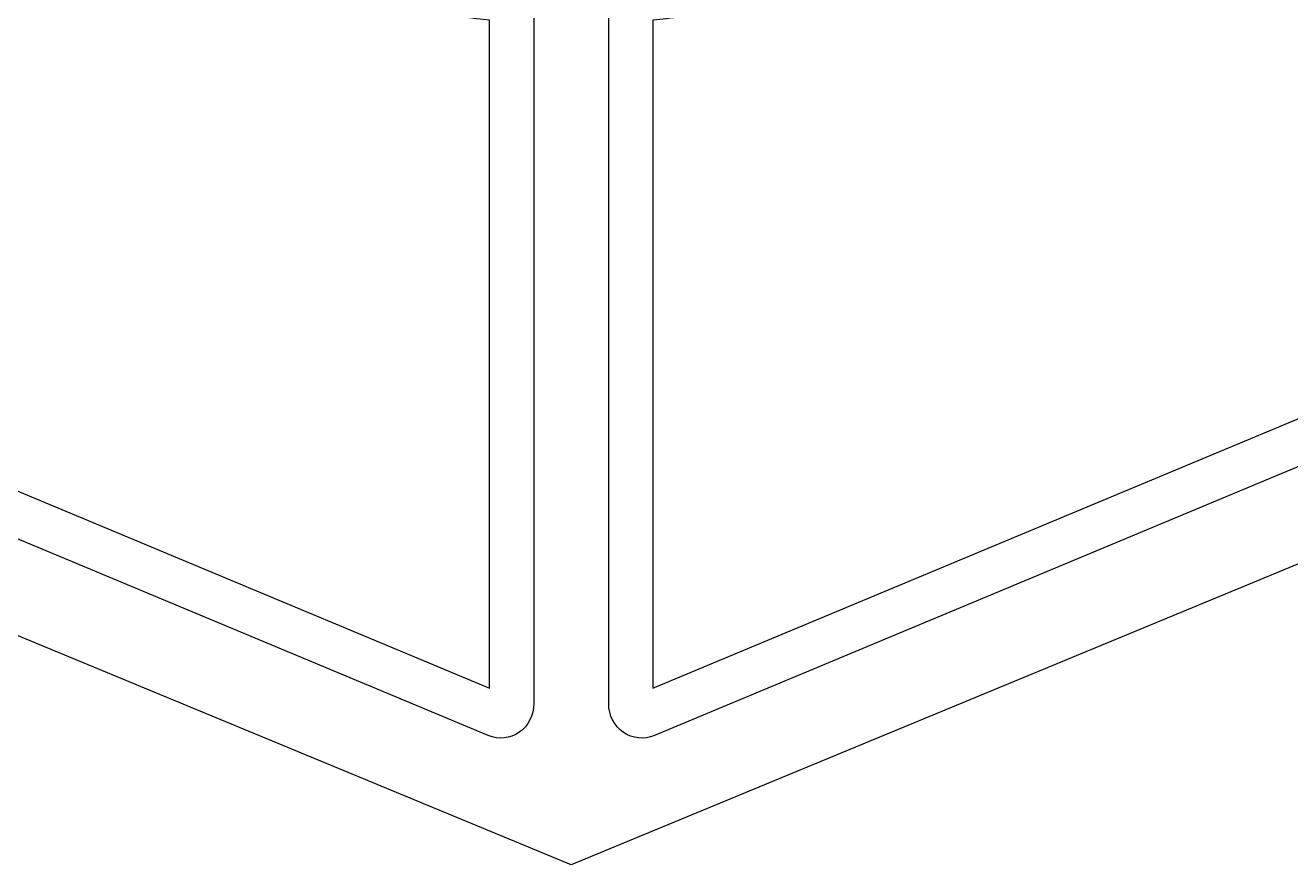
# Model space of a CAD drawing. Extents: x 0 to 300, y 0 to 300.
# Drawn here: x 100.7 to 215, y 0 to 75.9 of the extents above; entities that cross this region are included whole.
import ezdxf

# ---------------------------------------------------------------- set-up
doc = ezdxf.new("R2010")
doc.units = 0
doc.layers.add('Nível Padrão', color=18, linetype='CONTINUOUS')

msp = doc.modelspace()

# ---------------------------------------------------------------- linework, layer by layer
at = {"layer": 'Nível Padrão'}
msp.add_lwpolyline([(43.93, 43.93), (43.17, 45.79), (0, 150), (43.93, 256.07), (150, 300), (256.07, 256.07), (300, 150), (256.07, 43.93), (150, 0), (43.93, 43.93)], close=True, dxfattribs=at)
for points in [[(142.62, 76.36, -0.126351), (108.2, 88.93, -0.116257), (85.26, 114.13, -0.095775), (76.58, 140.68, -0.005794), (76.39, 142.38), (16.19, 142.38), (53.05, 53.4), (142.62, 15.96), (142.62, 76.36)], [(157.38, 76.36), (157.38, 15.96), (246.95, 53.4), (283.81, 142.38), (223.61, 142.38, -0.126533), (210.91, 107.97, -0.118528), (185.03, 84.81, -0.082126), (162.29, 77.02, -0.016772), (157.38, 76.36)]]:
    msp.add_lwpolyline(points, format="xyb", close=True, dxfattribs=at)
msp.add_lwpolyline([(146.62, 76.57), (146.62, 14.55), (146.59, 14.17), (146.53, 13.79), (146.42, 13.44), (146.27, 13.09), (146.08, 12.77), (145.85, 12.48), (145.59, 12.21), (145.3, 11.98), (144.98, 11.78), (144.64, 11.63), (144.29, 11.53), (143.93, 11.46), (143.57, 11.45), (143.21, 11.48), (142.85, 11.55), (142.49, 11.67), (49.98, 50.34)], dxfattribs=at)
msp.add_lwpolyline([(250.02, 50.34), (157.51, 11.67), (157.15, 11.55), (156.79, 11.48), (156.43, 11.45), (156.07, 11.46), (155.71, 11.53), (155.36, 11.63), (155.02, 11.78), (154.7, 11.98), (154.41, 12.21), (154.15, 12.48), (153.92, 12.77), (153.73, 13.09), (153.58, 13.44), (153.47, 13.79), (153.4, 14.17), (153.38, 14.55), (153.38, 76.57, -0.204021)], format="xyb", dxfattribs=at)

doc.saveas('drawing.dxf')
